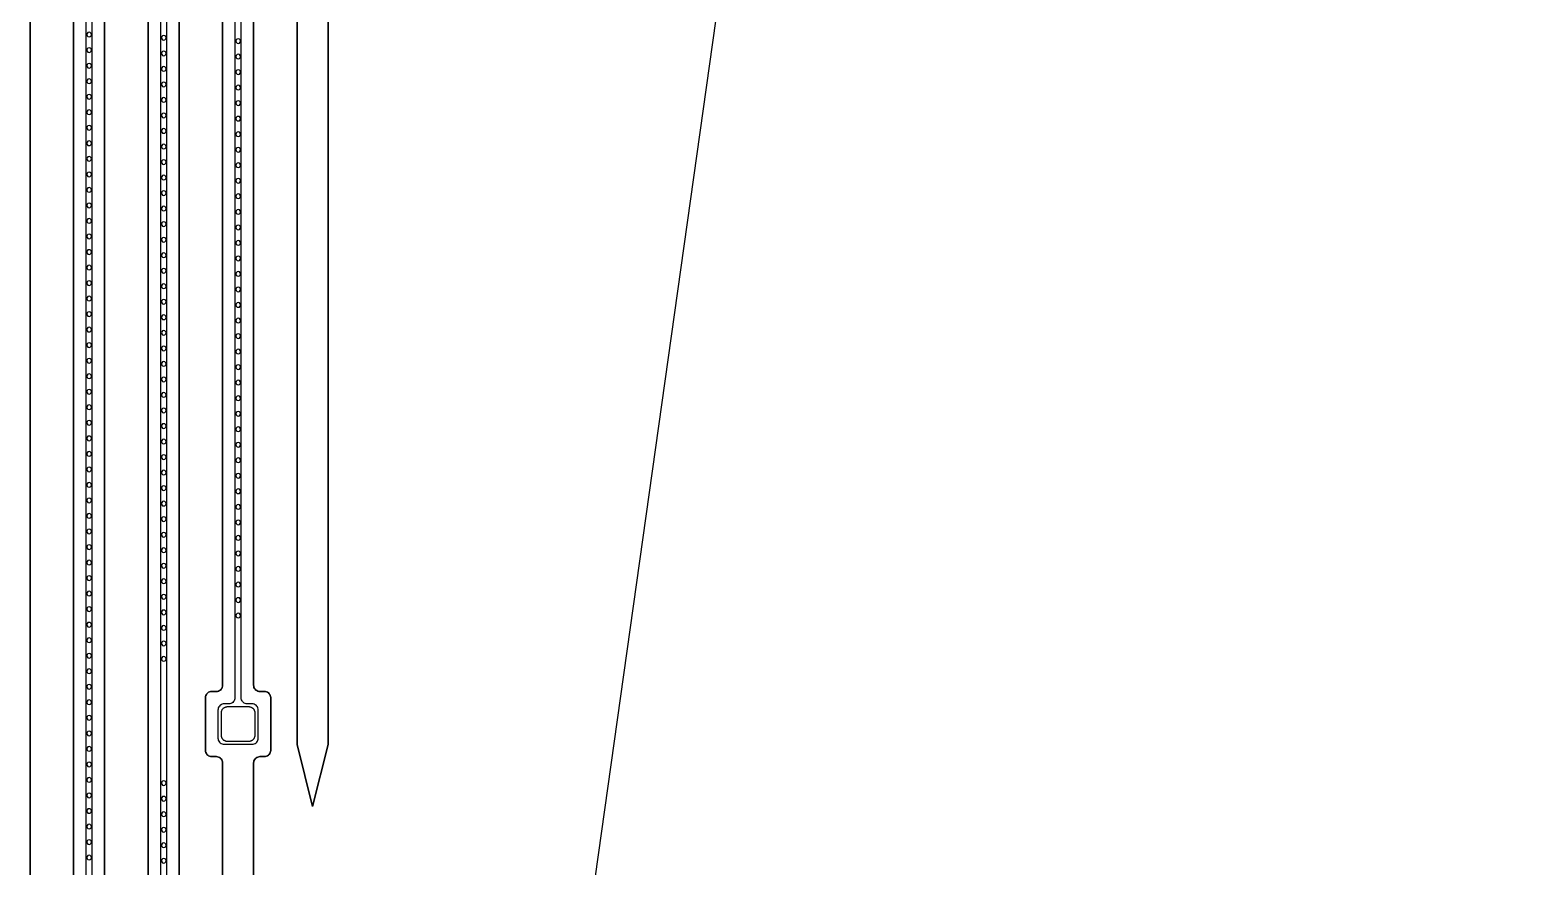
# Model space of a CAD drawing. Header units: metres. Extents: x -1550 to 1550, y -904 to 26100.
# Drawn here: x -2 to 482, y 461.9 to 731.4 of the extents above; entities that cross this region are included whole.
import ezdxf

# ---------------------------------------------------------------- set-up
doc = ezdxf.new("R2010")
doc.units = ezdxf.units.M
for name, color, linetype in [('Electrodes', 2, 'CONTINUOUS'), ('Metal', 4, 'CONTINUOUS'), ('pattern_ionp', 7, 'CONTINUOUS'), ('Polyimide', 3, 'CONTINUOUS'), ('Polyimide_Negative', 5, 'CONTINUOUS')]:
    doc.layers.add(name, color=color, linetype=linetype)

msp = doc.modelspace()

# ---------------------------------------------------------------- linework, layer by layer
at = {"layer": 'Electrodes'}
msp.add_lwpolyline([(68.5, 502.44), (68.64, 502.44), (68.77, 502.46), (68.91, 502.48), (69.04, 502.51), (69.17, 502.55), (69.3, 502.6), (69.42, 502.66), (69.54, 502.73), (69.65, 502.8), (69.76, 502.89), (69.87, 502.97), (69.96, 503.07), (70.05, 503.17), (70.13, 503.28), (70.21, 503.4), (70.28, 503.52), (70.33, 503.64), (70.38, 503.77), (70.43, 503.9), (70.46, 504.03), (70.48, 504.16), (70.5, 504.3), (70.5, 504.44), (70.5, 511.44), (70.5, 511.57), (70.48, 511.71), (70.46, 511.84), (70.43, 511.98), (70.38, 512.11), (70.33, 512.23), (70.28, 512.36), (70.21, 512.48), (70.13, 512.59), (70.05, 512.7), (69.96, 512.8), (69.87, 512.9), (69.76, 512.99), (69.65, 513.07), (69.54, 513.15), (69.42, 513.21), (69.3, 513.27), (69.17, 513.32), (69.04, 513.36), (68.91, 513.39), (68.77, 513.42), (68.64, 513.43), (68.5, 513.44), (61.5, 513.44), (61.36, 513.43), (61.23, 513.42), (61.09, 513.39), (60.96, 513.36), (60.83, 513.32), (60.7, 513.27), (60.58, 513.21), (60.46, 513.15), (60.35, 513.07), (60.24, 512.99), (60.13, 512.9), (60.04, 512.8), (59.95, 512.7), (59.87, 512.59), (59.79, 512.48), (59.72, 512.36), (59.67, 512.23), (59.62, 512.11), (59.57, 511.98), (59.54, 511.84), (59.52, 511.71), (59.5, 511.57), (59.5, 511.44), (59.5, 504.44), (59.5, 504.3), (59.52, 504.16), (59.54, 504.03), (59.57, 503.9), (59.62, 503.77), (59.67, 503.64), (59.72, 503.52), (59.79, 503.4), (59.87, 503.28), (59.95, 503.17), (60.04, 503.07), (60.13, 502.97), (60.24, 502.89), (60.35, 502.8), (60.46, 502.73), (60.58, 502.66), (60.7, 502.6), (60.83, 502.55), (60.96, 502.51), (61.09, 502.48), (61.23, 502.46), (61.36, 502.44), (61.5, 502.44), (68.5, 502.44)], close=True, dxfattribs=at)
at = {"layer": 'Metal'}
for points in [[(16, 11993.5), (16, 8.5)], [(18, 8.5), (18, 11993.5)], [(40, 11993.5), (40, 262.47)], [(42, 262.47), (42, 11993.5)], [(64, 11993.5), (64, 516.44), (63.97, 516.09), (63.88, 515.75), (63.73, 515.44), (63.53, 515.15), (63.29, 514.9), (63, 514.7), (62.68, 514.56), (62.35, 514.47), (62, 514.44), (60.5, 514.44), (60.15, 514.41), (59.82, 514.32), (59.5, 514.17), (59.21, 513.97), (58.97, 513.72), (58.77, 513.44), (58.62, 513.12), (58.53, 512.78), (58.5, 512.44), (58.5, 503.44), (58.53, 503.09), (58.62, 502.75), (58.77, 502.44), (58.97, 502.15), (59.21, 501.9), (59.5, 501.7), (59.82, 501.56), (60.15, 501.47), (60.5, 501.44), (69.5, 501.44), (69.85, 501.47), (70.18, 501.56), (70.5, 501.7), (70.79, 501.9), (71.03, 502.15), (71.23, 502.44), (71.38, 502.75), (71.47, 503.09), (71.5, 503.44), (71.5, 512.44), (71.47, 512.78), (71.38, 513.12), (71.23, 513.44), (71.03, 513.72), (70.79, 513.97), (70.5, 514.17), (70.18, 514.32), (69.85, 514.41), (69.5, 514.44), (68, 514.44), (67.65, 514.47), (67.32, 514.56), (67, 514.7), (66.71, 514.9), (66.47, 515.15), (66.27, 515.44), (66.12, 515.75), (66.03, 516.09), (66, 516.44), (66, 11993.5)]]:
    msp.add_lwpolyline(points, dxfattribs=at)
at = {"layer": 'pattern_ionp'}
for points in [[(17.79, 729.94), (17.69, 730.32), (17.41, 730.59), (17.04, 730.69), (16.66, 730.59), (16.39, 730.32), (16.29, 729.94), (16.39, 729.57), (16.66, 729.29), (17.04, 729.19), (17.41, 729.29), (17.69, 729.57), (17.79, 729.94)], [(41.79, 728.91), (41.69, 729.29), (41.41, 729.56), (41.04, 729.66), (40.66, 729.56), (40.39, 729.29), (40.29, 728.91), (40.39, 728.54), (40.66, 728.26), (41.04, 728.16), (41.41, 728.26), (41.69, 728.54), (41.79, 728.91)], [(65.79, 727.88), (65.69, 728.25), (65.41, 728.53), (65.04, 728.63), (64.66, 728.53), (64.39, 728.25), (64.29, 727.88), (64.39, 727.5), (64.66, 727.23), (65.04, 727.13), (65.41, 727.23), (65.69, 727.5), (65.79, 727.88)], [(17.79, 724.94), (17.69, 725.32), (17.41, 725.59), (17.04, 725.69), (16.66, 725.59), (16.39, 725.32), (16.29, 724.94), (16.39, 724.57), (16.66, 724.29), (17.04, 724.19), (17.41, 724.29), (17.69, 724.57), (17.79, 724.94)], [(41.79, 723.91), (41.69, 724.29), (41.41, 724.56), (41.04, 724.66), (40.66, 724.56), (40.39, 724.29), (40.29, 723.91), (40.39, 723.54), (40.66, 723.26), (41.04, 723.16), (41.41, 723.26), (41.69, 723.54), (41.79, 723.91)], [(65.79, 722.88), (65.69, 723.25), (65.41, 723.53), (65.04, 723.63), (64.66, 723.53), (64.39, 723.25), (64.29, 722.88), (64.39, 722.5), (64.66, 722.23), (65.04, 722.13), (65.41, 722.23), (65.69, 722.5), (65.79, 722.88)], [(17.79, 719.94), (17.69, 720.32), (17.41, 720.59), (17.04, 720.69), (16.66, 720.59), (16.39, 720.32), (16.29, 719.94), (16.39, 719.57), (16.66, 719.29), (17.04, 719.19), (17.41, 719.29), (17.69, 719.57), (17.79, 719.94)], [(41.79, 718.91), (41.69, 719.29), (41.41, 719.56), (41.04, 719.66), (40.66, 719.56), (40.39, 719.29), (40.29, 718.91), (40.39, 718.54), (40.66, 718.26), (41.04, 718.16), (41.41, 718.26), (41.69, 718.54), (41.79, 718.91)], [(65.79, 717.88), (65.69, 718.25), (65.41, 718.53), (65.04, 718.63), (64.66, 718.53), (64.39, 718.25), (64.29, 717.88), (64.39, 717.5), (64.66, 717.23), (65.04, 717.13), (65.41, 717.23), (65.69, 717.5), (65.79, 717.88)], [(17.79, 714.94), (17.69, 715.32), (17.41, 715.59), (17.04, 715.69), (16.66, 715.59), (16.39, 715.32), (16.29, 714.94), (16.39, 714.57), (16.66, 714.29), (17.04, 714.19), (17.41, 714.29), (17.69, 714.57), (17.79, 714.94)], [(41.79, 713.91), (41.69, 714.29), (41.41, 714.56), (41.04, 714.66), (40.66, 714.56), (40.39, 714.29), (40.29, 713.91), (40.39, 713.54), (40.66, 713.26), (41.04, 713.16), (41.41, 713.26), (41.69, 713.54), (41.79, 713.91)], [(65.79, 712.88), (65.69, 713.25), (65.41, 713.53), (65.04, 713.63), (64.66, 713.53), (64.39, 713.25), (64.29, 712.88), (64.39, 712.5), (64.66, 712.23), (65.04, 712.13), (65.41, 712.23), (65.69, 712.5), (65.79, 712.88)], [(17.79, 709.94), (17.69, 710.32), (17.41, 710.59), (17.04, 710.69), (16.66, 710.59), (16.39, 710.32), (16.29, 709.94), (16.39, 709.57), (16.66, 709.29), (17.04, 709.19), (17.41, 709.29), (17.69, 709.57), (17.79, 709.94)], [(41.79, 708.91), (41.69, 709.29), (41.41, 709.56), (41.04, 709.66), (40.66, 709.56), (40.39, 709.29), (40.29, 708.91), (40.39, 708.54), (40.66, 708.26), (41.04, 708.16), (41.41, 708.26), (41.69, 708.54), (41.79, 708.91)], [(65.79, 707.88), (65.69, 708.25), (65.41, 708.53), (65.04, 708.63), (64.66, 708.53), (64.39, 708.25), (64.29, 707.88), (64.39, 707.5), (64.66, 707.23), (65.04, 707.13), (65.41, 707.23), (65.69, 707.5), (65.79, 707.88)], [(17.79, 704.94), (17.69, 705.32), (17.41, 705.59), (17.04, 705.69), (16.66, 705.59), (16.39, 705.32), (16.29, 704.94), (16.39, 704.57), (16.66, 704.29), (17.04, 704.19), (17.41, 704.29), (17.69, 704.57), (17.79, 704.94)], [(41.79, 703.91), (41.69, 704.29), (41.41, 704.56), (41.04, 704.66), (40.66, 704.56), (40.39, 704.29), (40.29, 703.91), (40.39, 703.54), (40.66, 703.26), (41.04, 703.16), (41.41, 703.26), (41.69, 703.54), (41.79, 703.91)], [(65.79, 702.88), (65.69, 703.25), (65.41, 703.53), (65.04, 703.63), (64.66, 703.53), (64.39, 703.25), (64.29, 702.88), (64.39, 702.5), (64.66, 702.23), (65.04, 702.13), (65.41, 702.23), (65.69, 702.5), (65.79, 702.88)], [(17.79, 699.94), (17.69, 700.32), (17.41, 700.59), (17.04, 700.69), (16.66, 700.59), (16.39, 700.32), (16.29, 699.94), (16.39, 699.57), (16.66, 699.29), (17.04, 699.19), (17.41, 699.29), (17.69, 699.57), (17.79, 699.94)], [(41.79, 698.91), (41.69, 699.29), (41.41, 699.56), (41.04, 699.66), (40.66, 699.56), (40.39, 699.29), (40.29, 698.91), (40.39, 698.54), (40.66, 698.26), (41.04, 698.16), (41.41, 698.26), (41.69, 698.54), (41.79, 698.91)], [(65.79, 697.88), (65.69, 698.25), (65.41, 698.53), (65.04, 698.63), (64.66, 698.53), (64.39, 698.25), (64.29, 697.88), (64.39, 697.5), (64.66, 697.23), (65.04, 697.13), (65.41, 697.23), (65.69, 697.5), (65.79, 697.88)], [(17.79, 694.94), (17.69, 695.32), (17.41, 695.59), (17.04, 695.69), (16.66, 695.59), (16.39, 695.32), (16.29, 694.94), (16.39, 694.57), (16.66, 694.29), (17.04, 694.19), (17.41, 694.29), (17.69, 694.57), (17.79, 694.94)], [(41.79, 693.91), (41.69, 694.29), (41.41, 694.56), (41.04, 694.66), (40.66, 694.56), (40.39, 694.29), (40.29, 693.91), (40.39, 693.54), (40.66, 693.26), (41.04, 693.16), (41.41, 693.26), (41.69, 693.54), (41.79, 693.91)], [(65.79, 692.88), (65.69, 693.25), (65.41, 693.53), (65.04, 693.63), (64.66, 693.53), (64.39, 693.25), (64.29, 692.88), (64.39, 692.5), (64.66, 692.23), (65.04, 692.13), (65.41, 692.23), (65.69, 692.5), (65.79, 692.88)], [(17.79, 689.94), (17.69, 690.32), (17.41, 690.59), (17.04, 690.69), (16.66, 690.59), (16.39, 690.32), (16.29, 689.94), (16.39, 689.57), (16.66, 689.29), (17.04, 689.19), (17.41, 689.29), (17.69, 689.57), (17.79, 689.94)], [(41.79, 688.91), (41.69, 689.29), (41.41, 689.56), (41.04, 689.66), (40.66, 689.56), (40.39, 689.29), (40.29, 688.91), (40.39, 688.54), (40.66, 688.26), (41.04, 688.16), (41.41, 688.26), (41.69, 688.54), (41.79, 688.91)], [(65.79, 687.88), (65.69, 688.25), (65.41, 688.53), (65.04, 688.63), (64.66, 688.53), (64.39, 688.25), (64.29, 687.88), (64.39, 687.5), (64.66, 687.23), (65.04, 687.13), (65.41, 687.23), (65.69, 687.5), (65.79, 687.88)], [(17.79, 684.94), (17.69, 685.32), (17.41, 685.59), (17.04, 685.69), (16.66, 685.59), (16.39, 685.32), (16.29, 684.94), (16.39, 684.57), (16.66, 684.29), (17.04, 684.19), (17.41, 684.29), (17.69, 684.57), (17.79, 684.94)], [(41.79, 683.91), (41.69, 684.29), (41.41, 684.56), (41.04, 684.66), (40.66, 684.56), (40.39, 684.29), (40.29, 683.91), (40.39, 683.54), (40.66, 683.26), (41.04, 683.16), (41.41, 683.26), (41.69, 683.54), (41.79, 683.91)], [(65.79, 682.88), (65.69, 683.25), (65.41, 683.53), (65.04, 683.63), (64.66, 683.53), (64.39, 683.25), (64.29, 682.88), (64.39, 682.5), (64.66, 682.23), (65.04, 682.13), (65.41, 682.23), (65.69, 682.5), (65.79, 682.88)], [(17.79, 679.94), (17.69, 680.32), (17.41, 680.59), (17.04, 680.69), (16.66, 680.59), (16.39, 680.32), (16.29, 679.94), (16.39, 679.57), (16.66, 679.29), (17.04, 679.19), (17.41, 679.29), (17.69, 679.57), (17.79, 679.94)], [(41.79, 678.91), (41.69, 679.29), (41.41, 679.56), (41.04, 679.66), (40.66, 679.56), (40.39, 679.29), (40.29, 678.91), (40.39, 678.54), (40.66, 678.26), (41.04, 678.16), (41.41, 678.26), (41.69, 678.54), (41.79, 678.91)], [(65.79, 677.88), (65.69, 678.25), (65.41, 678.53), (65.04, 678.63), (64.66, 678.53), (64.39, 678.25), (64.29, 677.88), (64.39, 677.5), (64.66, 677.23), (65.04, 677.13), (65.41, 677.23), (65.69, 677.5), (65.79, 677.88)], [(17.79, 674.94), (17.69, 675.32), (17.41, 675.59), (17.04, 675.69), (16.66, 675.59), (16.39, 675.32), (16.29, 674.94), (16.39, 674.57), (16.66, 674.29), (17.04, 674.19), (17.41, 674.29), (17.69, 674.57), (17.79, 674.94)], [(41.79, 673.91), (41.69, 674.29), (41.41, 674.56), (41.04, 674.66), (40.66, 674.56), (40.39, 674.29), (40.29, 673.91), (40.39, 673.54), (40.66, 673.26), (41.04, 673.16), (41.41, 673.26), (41.69, 673.54), (41.79, 673.91)], [(65.79, 672.88), (65.69, 673.25), (65.41, 673.53), (65.04, 673.63), (64.66, 673.53), (64.39, 673.25), (64.29, 672.88), (64.39, 672.5), (64.66, 672.23), (65.04, 672.13), (65.41, 672.23), (65.69, 672.5), (65.79, 672.88)], [(17.79, 669.94), (17.69, 670.32), (17.41, 670.59), (17.04, 670.69), (16.66, 670.59), (16.39, 670.32), (16.29, 669.94), (16.39, 669.57), (16.66, 669.29), (17.04, 669.19), (17.41, 669.29), (17.69, 669.57), (17.79, 669.94)], [(41.79, 668.91), (41.69, 669.29), (41.41, 669.56), (41.04, 669.66), (40.66, 669.56), (40.39, 669.29), (40.29, 668.91), (40.39, 668.54), (40.66, 668.26), (41.04, 668.16), (41.41, 668.26), (41.69, 668.54), (41.79, 668.91)], [(65.79, 667.88), (65.69, 668.25), (65.41, 668.53), (65.04, 668.63), (64.66, 668.53), (64.39, 668.25), (64.29, 667.88), (64.39, 667.5), (64.66, 667.23), (65.04, 667.13), (65.41, 667.23), (65.69, 667.5), (65.79, 667.88)], [(17.79, 664.94), (17.69, 665.32), (17.41, 665.59), (17.04, 665.69), (16.66, 665.59), (16.39, 665.32), (16.29, 664.94), (16.39, 664.57), (16.66, 664.29), (17.04, 664.19), (17.41, 664.29), (17.69, 664.57), (17.79, 664.94)], [(41.79, 663.91), (41.69, 664.29), (41.41, 664.56), (41.04, 664.66), (40.66, 664.56), (40.39, 664.29), (40.29, 663.91), (40.39, 663.54), (40.66, 663.26), (41.04, 663.16), (41.41, 663.26), (41.69, 663.54), (41.79, 663.91)], [(65.79, 662.88), (65.69, 663.25), (65.41, 663.53), (65.04, 663.63), (64.66, 663.53), (64.39, 663.25), (64.29, 662.88), (64.39, 662.5), (64.66, 662.23), (65.04, 662.13), (65.41, 662.23), (65.69, 662.5), (65.79, 662.88)], [(17.79, 659.94), (17.69, 660.32), (17.41, 660.59), (17.04, 660.69), (16.66, 660.59), (16.39, 660.32), (16.29, 659.94), (16.39, 659.57), (16.66, 659.29), (17.04, 659.19), (17.41, 659.29), (17.69, 659.57), (17.79, 659.94)], [(41.79, 658.91), (41.69, 659.29), (41.41, 659.56), (41.04, 659.66), (40.66, 659.56), (40.39, 659.29), (40.29, 658.91), (40.39, 658.54), (40.66, 658.26), (41.04, 658.16), (41.41, 658.26), (41.69, 658.54), (41.79, 658.91)], [(65.79, 657.88), (65.69, 658.25), (65.41, 658.53), (65.04, 658.63), (64.66, 658.53), (64.39, 658.25), (64.29, 657.88), (64.39, 657.5), (64.66, 657.23), (65.04, 657.13), (65.41, 657.23), (65.69, 657.5), (65.79, 657.88)], [(17.79, 654.94), (17.69, 655.32), (17.41, 655.59), (17.04, 655.69), (16.66, 655.59), (16.39, 655.32), (16.29, 654.94), (16.39, 654.57), (16.66, 654.29), (17.04, 654.19), (17.41, 654.29), (17.69, 654.57), (17.79, 654.94)], [(41.79, 653.91), (41.69, 654.29), (41.41, 654.56), (41.04, 654.66), (40.66, 654.56), (40.39, 654.29), (40.29, 653.91), (40.39, 653.54), (40.66, 653.26), (41.04, 653.16), (41.41, 653.26), (41.69, 653.54), (41.79, 653.91)], [(65.79, 652.88), (65.69, 653.25), (65.41, 653.53), (65.04, 653.63), (64.66, 653.53), (64.39, 653.25), (64.29, 652.88), (64.39, 652.5), (64.66, 652.23), (65.04, 652.13), (65.41, 652.23), (65.69, 652.5), (65.79, 652.88)], [(17.79, 649.94), (17.69, 650.32), (17.41, 650.59), (17.04, 650.69), (16.66, 650.59), (16.39, 650.32), (16.29, 649.94), (16.39, 649.57), (16.66, 649.29), (17.04, 649.19), (17.41, 649.29), (17.69, 649.57), (17.79, 649.94)], [(41.79, 648.91), (41.69, 649.29), (41.41, 649.56), (41.04, 649.66), (40.66, 649.56), (40.39, 649.29), (40.29, 648.91), (40.39, 648.54), (40.66, 648.26), (41.04, 648.16), (41.41, 648.26), (41.69, 648.54), (41.79, 648.91)], [(65.79, 647.88), (65.69, 648.25), (65.41, 648.53), (65.04, 648.63), (64.66, 648.53), (64.39, 648.25), (64.29, 647.88), (64.39, 647.5), (64.66, 647.23), (65.04, 647.13), (65.41, 647.23), (65.69, 647.5), (65.79, 647.88)], [(17.79, 644.94), (17.69, 645.32), (17.41, 645.59), (17.04, 645.69), (16.66, 645.59), (16.39, 645.32), (16.29, 644.94), (16.39, 644.57), (16.66, 644.29), (17.04, 644.19), (17.41, 644.29), (17.69, 644.57), (17.79, 644.94)], [(41.79, 643.91), (41.69, 644.29), (41.41, 644.56), (41.04, 644.66), (40.66, 644.56), (40.39, 644.29), (40.29, 643.91), (40.39, 643.54), (40.66, 643.26), (41.04, 643.16), (41.41, 643.26), (41.69, 643.54), (41.79, 643.91)], [(17.79, 639.94), (17.69, 640.32), (17.41, 640.59), (17.04, 640.69), (16.66, 640.59), (16.39, 640.32), (16.29, 639.94), (16.39, 639.57), (16.66, 639.29), (17.04, 639.19), (17.41, 639.29), (17.69, 639.57), (17.79, 639.94)], [(41.79, 638.91), (41.69, 639.29), (41.41, 639.56), (41.04, 639.66), (40.66, 639.56), (40.39, 639.29), (40.29, 638.91), (40.39, 638.54), (40.66, 638.26), (41.04, 638.16), (41.41, 638.26), (41.69, 638.54), (41.79, 638.91)], [(65.79, 642.88), (65.69, 643.25), (65.41, 643.53), (65.04, 643.63), (64.66, 643.53), (64.39, 643.25), (64.29, 642.88), (64.39, 642.5), (64.66, 642.23), (65.04, 642.13), (65.41, 642.23), (65.69, 642.5), (65.79, 642.88)], [(17.79, 634.94), (17.69, 635.32), (17.41, 635.59), (17.04, 635.69), (16.66, 635.59), (16.39, 635.32), (16.29, 634.94), (16.39, 634.57), (16.66, 634.29), (17.04, 634.19), (17.41, 634.29), (17.69, 634.57), (17.79, 634.94)], [(41.79, 633.91), (41.69, 634.29), (41.41, 634.56), (41.04, 634.66), (40.66, 634.56), (40.39, 634.29), (40.29, 633.91), (40.39, 633.54), (40.66, 633.26), (41.04, 633.16), (41.41, 633.26), (41.69, 633.54), (41.79, 633.91)], [(65.79, 637.88), (65.69, 638.25), (65.41, 638.53), (65.04, 638.63), (64.66, 638.53), (64.39, 638.25), (64.29, 637.88), (64.39, 637.5), (64.66, 637.23), (65.04, 637.13), (65.41, 637.23), (65.69, 637.5), (65.79, 637.88)], [(17.79, 629.94), (17.69, 630.32), (17.41, 630.59), (17.04, 630.69), (16.66, 630.59), (16.39, 630.32), (16.29, 629.94), (16.39, 629.57), (16.66, 629.29), (17.04, 629.19), (17.41, 629.29), (17.69, 629.57), (17.79, 629.94)], [(41.79, 628.91), (41.69, 629.29), (41.41, 629.56), (41.04, 629.66), (40.66, 629.56), (40.39, 629.29), (40.29, 628.91), (40.39, 628.54), (40.66, 628.26), (41.04, 628.16), (41.41, 628.26), (41.69, 628.54), (41.79, 628.91)], [(65.79, 632.88), (65.69, 633.25), (65.41, 633.53), (65.04, 633.63), (64.66, 633.53), (64.39, 633.25), (64.29, 632.88), (64.39, 632.5), (64.66, 632.23), (65.04, 632.13), (65.41, 632.23), (65.69, 632.5), (65.79, 632.88)], [(17.79, 624.94), (17.69, 625.32), (17.41, 625.59), (17.04, 625.69), (16.66, 625.59), (16.39, 625.32), (16.29, 624.94), (16.39, 624.57), (16.66, 624.29), (17.04, 624.19), (17.41, 624.29), (17.69, 624.57), (17.79, 624.94)], [(41.79, 623.91), (41.69, 624.29), (41.41, 624.56), (41.04, 624.66), (40.66, 624.56), (40.39, 624.29), (40.29, 623.91), (40.39, 623.54), (40.66, 623.26), (41.04, 623.16), (41.41, 623.26), (41.69, 623.54), (41.79, 623.91)], [(65.79, 627.88), (65.69, 628.25), (65.41, 628.53), (65.04, 628.63), (64.66, 628.53), (64.39, 628.25), (64.29, 627.88), (64.39, 627.5), (64.66, 627.23), (65.04, 627.13), (65.41, 627.23), (65.69, 627.5), (65.79, 627.88)], [(17.79, 619.94), (17.69, 620.32), (17.41, 620.59), (17.04, 620.69), (16.66, 620.59), (16.39, 620.32), (16.29, 619.94), (16.39, 619.57), (16.66, 619.29), (17.04, 619.19), (17.41, 619.29), (17.69, 619.57), (17.79, 619.94)], [(41.79, 618.91), (41.69, 619.29), (41.41, 619.56), (41.04, 619.66), (40.66, 619.56), (40.39, 619.29), (40.29, 618.91), (40.39, 618.54), (40.66, 618.26), (41.04, 618.16), (41.41, 618.26), (41.69, 618.54), (41.79, 618.91)], [(65.79, 622.88), (65.69, 623.25), (65.41, 623.53), (65.04, 623.63), (64.66, 623.53), (64.39, 623.25), (64.29, 622.88), (64.39, 622.5), (64.66, 622.23), (65.04, 622.13), (65.41, 622.23), (65.69, 622.5), (65.79, 622.88)], [(17.79, 614.94), (17.69, 615.32), (17.41, 615.59), (17.04, 615.69), (16.66, 615.59), (16.39, 615.32), (16.29, 614.94), (16.39, 614.57), (16.66, 614.29), (17.04, 614.19), (17.41, 614.29), (17.69, 614.57), (17.79, 614.94)], [(65.79, 617.88), (65.69, 618.25), (65.41, 618.53), (65.04, 618.63), (64.66, 618.53), (64.39, 618.25), (64.29, 617.88), (64.39, 617.5), (64.66, 617.23), (65.04, 617.13), (65.41, 617.23), (65.69, 617.5), (65.79, 617.88)], [(17.79, 609.94), (17.69, 610.32), (17.41, 610.59), (17.04, 610.69), (16.66, 610.59), (16.39, 610.32), (16.29, 609.94), (16.39, 609.57), (16.66, 609.29), (17.04, 609.19), (17.41, 609.29), (17.69, 609.57), (17.79, 609.94)], [(41.79, 613.91), (41.69, 614.29), (41.41, 614.56), (41.04, 614.66), (40.66, 614.56), (40.39, 614.29), (40.29, 613.91), (40.39, 613.54), (40.66, 613.26), (41.04, 613.16), (41.41, 613.26), (41.69, 613.54), (41.79, 613.91)], [(65.79, 612.88), (65.69, 613.25), (65.41, 613.53), (65.04, 613.63), (64.66, 613.53), (64.39, 613.25), (64.29, 612.88), (64.39, 612.5), (64.66, 612.23), (65.04, 612.13), (65.41, 612.23), (65.69, 612.5), (65.79, 612.88)], [(17.79, 604.94), (17.69, 605.32), (17.41, 605.59), (17.04, 605.69), (16.66, 605.59), (16.39, 605.32), (16.29, 604.94), (16.39, 604.57), (16.66, 604.29), (17.04, 604.19), (17.41, 604.29), (17.69, 604.57), (17.79, 604.94)], [(41.79, 608.91), (41.69, 609.29), (41.41, 609.56), (41.04, 609.66), (40.66, 609.56), (40.39, 609.29), (40.29, 608.91), (40.39, 608.54), (40.66, 608.26), (41.04, 608.16), (41.41, 608.26), (41.69, 608.54), (41.79, 608.91)], [(65.79, 607.88), (65.69, 608.25), (65.41, 608.53), (65.04, 608.63), (64.66, 608.53), (64.39, 608.25), (64.29, 607.88), (64.39, 607.5), (64.66, 607.23), (65.04, 607.13), (65.41, 607.23), (65.69, 607.5), (65.79, 607.88)], [(17.79, 599.94), (17.69, 600.32), (17.41, 600.59), (17.04, 600.69), (16.66, 600.59), (16.39, 600.32), (16.29, 599.94), (16.39, 599.57), (16.66, 599.29), (17.04, 599.19), (17.41, 599.29), (17.69, 599.57), (17.79, 599.94)], [(41.79, 603.91), (41.69, 604.29), (41.41, 604.56), (41.04, 604.66), (40.66, 604.56), (40.39, 604.29), (40.29, 603.91), (40.39, 603.54), (40.66, 603.26), (41.04, 603.16), (41.41, 603.26), (41.69, 603.54), (41.79, 603.91)], [(65.79, 602.88), (65.69, 603.25), (65.41, 603.53), (65.04, 603.63), (64.66, 603.53), (64.39, 603.25), (64.29, 602.88), (64.39, 602.5), (64.66, 602.23), (65.04, 602.13), (65.41, 602.23), (65.69, 602.5), (65.79, 602.88)], [(17.79, 594.94), (17.69, 595.32), (17.41, 595.59), (17.04, 595.69), (16.66, 595.59), (16.39, 595.32), (16.29, 594.94), (16.39, 594.57), (16.66, 594.29), (17.04, 594.19), (17.41, 594.29), (17.69, 594.57), (17.79, 594.94)], [(41.79, 598.91), (41.69, 599.29), (41.41, 599.56), (41.04, 599.66), (40.66, 599.56), (40.39, 599.29), (40.29, 598.91), (40.39, 598.54), (40.66, 598.26), (41.04, 598.16), (41.41, 598.26), (41.69, 598.54), (41.79, 598.91)], [(65.79, 597.88), (65.69, 598.25), (65.41, 598.53), (65.04, 598.63), (64.66, 598.53), (64.39, 598.25), (64.29, 597.88), (64.39, 597.5), (64.66, 597.23), (65.04, 597.13), (65.41, 597.23), (65.69, 597.5), (65.79, 597.88)], [(17.79, 589.94), (17.69, 590.32), (17.41, 590.59), (17.04, 590.69), (16.66, 590.59), (16.39, 590.32), (16.29, 589.94), (16.39, 589.57), (16.66, 589.29), (17.04, 589.19), (17.41, 589.29), (17.69, 589.57), (17.79, 589.94)], [(41.79, 593.91), (41.69, 594.29), (41.41, 594.56), (41.04, 594.66), (40.66, 594.56), (40.39, 594.29), (40.29, 593.91), (40.39, 593.54), (40.66, 593.26), (41.04, 593.16), (41.41, 593.26), (41.69, 593.54), (41.79, 593.91)], [(65.79, 592.88), (65.69, 593.25), (65.41, 593.53), (65.04, 593.63), (64.66, 593.53), (64.39, 593.25), (64.29, 592.88), (64.39, 592.5), (64.66, 592.23), (65.04, 592.13), (65.41, 592.23), (65.69, 592.5), (65.79, 592.88)], [(17.79, 584.94), (17.69, 585.32), (17.41, 585.59), (17.04, 585.69), (16.66, 585.59), (16.39, 585.32), (16.29, 584.94), (16.39, 584.57), (16.66, 584.29), (17.04, 584.19), (17.41, 584.29), (17.69, 584.57), (17.79, 584.94)], [(41.79, 588.91), (41.69, 589.29), (41.41, 589.56), (41.04, 589.66), (40.66, 589.56), (40.39, 589.29), (40.29, 588.91), (40.39, 588.54), (40.66, 588.26), (41.04, 588.16), (41.41, 588.26), (41.69, 588.54), (41.79, 588.91)], [(65.79, 587.88), (65.69, 588.25), (65.41, 588.53), (65.04, 588.63), (64.66, 588.53), (64.39, 588.25), (64.29, 587.88), (64.39, 587.5), (64.66, 587.23), (65.04, 587.13), (65.41, 587.23), (65.69, 587.5), (65.79, 587.88)], [(41.79, 583.91), (41.69, 584.29), (41.41, 584.56), (41.04, 584.66), (40.66, 584.56), (40.39, 584.29), (40.29, 583.91), (40.39, 583.54), (40.66, 583.26), (41.04, 583.16), (41.41, 583.26), (41.69, 583.54), (41.79, 583.91)], [(65.79, 582.88), (65.69, 583.25), (65.41, 583.53), (65.04, 583.63), (64.66, 583.53), (64.39, 583.25), (64.29, 582.88), (64.39, 582.5), (64.66, 582.23), (65.04, 582.13), (65.41, 582.23), (65.69, 582.5), (65.79, 582.88)], [(17.79, 579.94), (17.69, 580.32), (17.41, 580.59), (17.04, 580.69), (16.66, 580.59), (16.39, 580.32), (16.29, 579.94), (16.39, 579.57), (16.66, 579.29), (17.04, 579.19), (17.41, 579.29), (17.69, 579.57), (17.79, 579.94)], [(41.79, 578.91), (41.69, 579.29), (41.41, 579.56), (41.04, 579.66), (40.66, 579.56), (40.39, 579.29), (40.29, 578.91), (40.39, 578.54), (40.66, 578.26), (41.04, 578.16), (41.41, 578.26), (41.69, 578.54), (41.79, 578.91)], [(65.79, 577.88), (65.69, 578.25), (65.41, 578.53), (65.04, 578.63), (64.66, 578.53), (64.39, 578.25), (64.29, 577.88), (64.39, 577.5), (64.66, 577.23), (65.04, 577.13), (65.41, 577.23), (65.69, 577.5), (65.79, 577.88)], [(17.79, 574.94), (17.69, 575.32), (17.41, 575.59), (17.04, 575.69), (16.66, 575.59), (16.39, 575.32), (16.29, 574.94), (16.39, 574.57), (16.66, 574.29), (17.04, 574.19), (17.41, 574.29), (17.69, 574.57), (17.79, 574.94)], [(41.79, 573.91), (41.69, 574.29), (41.41, 574.56), (41.04, 574.66), (40.66, 574.56), (40.39, 574.29), (40.29, 573.91), (40.39, 573.54), (40.66, 573.26), (41.04, 573.16), (41.41, 573.26), (41.69, 573.54), (41.79, 573.91)], [(65.79, 572.88), (65.69, 573.25), (65.41, 573.53), (65.04, 573.63), (64.66, 573.53), (64.39, 573.25), (64.29, 572.88), (64.39, 572.5), (64.66, 572.23), (65.04, 572.13), (65.41, 572.23), (65.69, 572.5), (65.79, 572.88)], [(17.79, 569.94), (17.69, 570.32), (17.41, 570.59), (17.04, 570.69), (16.66, 570.59), (16.39, 570.32), (16.29, 569.94), (16.39, 569.57), (16.66, 569.29), (17.04, 569.19), (17.41, 569.29), (17.69, 569.57), (17.79, 569.94)], [(41.79, 568.91), (41.69, 569.29), (41.41, 569.56), (41.04, 569.66), (40.66, 569.56), (40.39, 569.29), (40.29, 568.91), (40.39, 568.54), (40.66, 568.26), (41.04, 568.16), (41.41, 568.26), (41.69, 568.54), (41.79, 568.91)], [(65.79, 567.88), (65.69, 568.25), (65.41, 568.53), (65.04, 568.63), (64.66, 568.53), (64.39, 568.25), (64.29, 567.88), (64.39, 567.5), (64.66, 567.23), (65.04, 567.13), (65.41, 567.23), (65.69, 567.5), (65.79, 567.88)], [(17.79, 564.94), (17.69, 565.32), (17.41, 565.59), (17.04, 565.69), (16.66, 565.59), (16.39, 565.32), (16.29, 564.94), (16.39, 564.57), (16.66, 564.29), (17.04, 564.19), (17.41, 564.29), (17.69, 564.57), (17.79, 564.94)], [(41.79, 563.91), (41.69, 564.29), (41.41, 564.56), (41.04, 564.66), (40.66, 564.56), (40.39, 564.29), (40.29, 563.91), (40.39, 563.54), (40.66, 563.26), (41.04, 563.16), (41.41, 563.26), (41.69, 563.54), (41.79, 563.91)], [(65.79, 562.88), (65.69, 563.25), (65.41, 563.53), (65.04, 563.63), (64.66, 563.53), (64.39, 563.25), (64.29, 562.88), (64.39, 562.5), (64.66, 562.23), (65.04, 562.13), (65.41, 562.23), (65.69, 562.5), (65.79, 562.88)], [(17.79, 559.94), (17.69, 560.32), (17.41, 560.59), (17.04, 560.69), (16.66, 560.59), (16.39, 560.32), (16.29, 559.94), (16.39, 559.57), (16.66, 559.29), (17.04, 559.19), (17.41, 559.29), (17.69, 559.57), (17.79, 559.94)], [(41.79, 558.91), (41.69, 559.29), (41.41, 559.56), (41.04, 559.66), (40.66, 559.56), (40.39, 559.29), (40.29, 558.91), (40.39, 558.54), (40.66, 558.26), (41.04, 558.16), (41.41, 558.26), (41.69, 558.54), (41.79, 558.91)], [(65.79, 557.88), (65.69, 558.25), (65.41, 558.53), (65.04, 558.63), (64.66, 558.53), (64.39, 558.25), (64.29, 557.88), (64.39, 557.5), (64.66, 557.23), (65.04, 557.13), (65.41, 557.23), (65.69, 557.5), (65.79, 557.88)], [(17.79, 554.94), (17.69, 555.32), (17.41, 555.59), (17.04, 555.69), (16.66, 555.59), (16.39, 555.32), (16.29, 554.94), (16.39, 554.57), (16.66, 554.29), (17.04, 554.19), (17.41, 554.29), (17.69, 554.57), (17.79, 554.94)], [(41.79, 553.91), (41.69, 554.29), (41.41, 554.56), (41.04, 554.66), (40.66, 554.56), (40.39, 554.29), (40.29, 553.91), (40.39, 553.54), (40.66, 553.26), (41.04, 553.16), (41.41, 553.26), (41.69, 553.54), (41.79, 553.91)], [(65.79, 552.88), (65.69, 553.25), (65.41, 553.53), (65.04, 553.63), (64.66, 553.53), (64.39, 553.25), (64.29, 552.88), (64.39, 552.5), (64.66, 552.23), (65.04, 552.13), (65.41, 552.23), (65.69, 552.5), (65.79, 552.88)], [(17.79, 549.94), (17.69, 550.32), (17.41, 550.59), (17.04, 550.69), (16.66, 550.59), (16.39, 550.32), (16.29, 549.94), (16.39, 549.57), (16.66, 549.29), (17.04, 549.19), (17.41, 549.29), (17.69, 549.57), (17.79, 549.94)], [(41.79, 548.91), (41.69, 549.29), (41.41, 549.56), (41.04, 549.66), (40.66, 549.56), (40.39, 549.29), (40.29, 548.91), (40.39, 548.54), (40.66, 548.26), (41.04, 548.16), (41.41, 548.26), (41.69, 548.54), (41.79, 548.91)], [(65.79, 547.88), (65.69, 548.25), (65.41, 548.53), (65.04, 548.63), (64.66, 548.53), (64.39, 548.25), (64.29, 547.88), (64.39, 547.5), (64.66, 547.23), (65.04, 547.13), (65.41, 547.23), (65.69, 547.5), (65.79, 547.88)], [(17.79, 544.94), (17.69, 545.32), (17.41, 545.59), (17.04, 545.69), (16.66, 545.59), (16.39, 545.32), (16.29, 544.94), (16.39, 544.57), (16.66, 544.29), (17.04, 544.19), (17.41, 544.29), (17.69, 544.57), (17.79, 544.94)], [(41.79, 543.91), (41.69, 544.29), (41.41, 544.56), (41.04, 544.66), (40.66, 544.56), (40.39, 544.29), (40.29, 543.91), (40.39, 543.54), (40.66, 543.26), (41.04, 543.16), (41.41, 543.26), (41.69, 543.54), (41.79, 543.91)], [(65.79, 542.88), (65.69, 543.25), (65.41, 543.53), (65.04, 543.63), (64.66, 543.53), (64.39, 543.25), (64.29, 542.88), (64.39, 542.5), (64.66, 542.23), (65.04, 542.13), (65.41, 542.23), (65.69, 542.5), (65.79, 542.88)], [(17.79, 539.94), (17.69, 540.32), (17.41, 540.59), (17.04, 540.69), (16.66, 540.59), (16.39, 540.32), (16.29, 539.94), (16.39, 539.57), (16.66, 539.29), (17.04, 539.19), (17.41, 539.29), (17.69, 539.57), (17.79, 539.94)], [(41.79, 538.91), (41.69, 539.29), (41.41, 539.56), (41.04, 539.66), (40.66, 539.56), (40.39, 539.29), (40.29, 538.91), (40.39, 538.54), (40.66, 538.26), (41.04, 538.16), (41.41, 538.26), (41.69, 538.54), (41.79, 538.91)], [(17.79, 534.94), (17.69, 535.32), (17.41, 535.59), (17.04, 535.69), (16.66, 535.59), (16.39, 535.32), (16.29, 534.94), (16.39, 534.57), (16.66, 534.29), (17.04, 534.19), (17.41, 534.29), (17.69, 534.57), (17.79, 534.94)], [(41.79, 533.91), (41.69, 534.29), (41.41, 534.56), (41.04, 534.66), (40.66, 534.56), (40.39, 534.29), (40.29, 533.91), (40.39, 533.54), (40.66, 533.26), (41.04, 533.16), (41.41, 533.26), (41.69, 533.54), (41.79, 533.91)], [(17.79, 529.94), (17.69, 530.32), (17.41, 530.59), (17.04, 530.69), (16.66, 530.59), (16.39, 530.32), (16.29, 529.94), (16.39, 529.57), (16.66, 529.29), (17.04, 529.19), (17.41, 529.29), (17.69, 529.57), (17.79, 529.94)], [(41.79, 528.91), (41.69, 529.29), (41.41, 529.56), (41.04, 529.66), (40.66, 529.56), (40.39, 529.29), (40.29, 528.91), (40.39, 528.54), (40.66, 528.26), (41.04, 528.16), (41.41, 528.26), (41.69, 528.54), (41.79, 528.91)], [(17.79, 524.94), (17.69, 525.32), (17.41, 525.59), (17.04, 525.69), (16.66, 525.59), (16.39, 525.32), (16.29, 524.94), (16.39, 524.57), (16.66, 524.29), (17.04, 524.19), (17.41, 524.29), (17.69, 524.57), (17.79, 524.94)], [(17.79, 519.94), (17.69, 520.32), (17.41, 520.59), (17.04, 520.69), (16.66, 520.59), (16.39, 520.32), (16.29, 519.94), (16.39, 519.57), (16.66, 519.29), (17.04, 519.19), (17.41, 519.29), (17.69, 519.57), (17.79, 519.94)], [(17.79, 514.94), (17.69, 515.32), (17.41, 515.59), (17.04, 515.69), (16.66, 515.59), (16.39, 515.32), (16.29, 514.94), (16.39, 514.57), (16.66, 514.29), (17.04, 514.19), (17.41, 514.29), (17.69, 514.57), (17.79, 514.94)], [(17.79, 509.94), (17.69, 510.32), (17.41, 510.59), (17.04, 510.69), (16.66, 510.59), (16.39, 510.32), (16.29, 509.94), (16.39, 509.57), (16.66, 509.29), (17.04, 509.19), (17.41, 509.29), (17.69, 509.57), (17.79, 509.94)], [(17.79, 504.94), (17.69, 505.32), (17.41, 505.59), (17.04, 505.69), (16.66, 505.59), (16.39, 505.32), (16.29, 504.94), (16.39, 504.57), (16.66, 504.29), (17.04, 504.19), (17.41, 504.29), (17.69, 504.57), (17.79, 504.94)], [(17.79, 499.94), (17.69, 500.32), (17.41, 500.59), (17.04, 500.69), (16.66, 500.59), (16.39, 500.32), (16.29, 499.94), (16.39, 499.57), (16.66, 499.29), (17.04, 499.19), (17.41, 499.29), (17.69, 499.57), (17.79, 499.94)], [(17.79, 494.94), (17.69, 495.32), (17.41, 495.59), (17.04, 495.69), (16.66, 495.59), (16.39, 495.32), (16.29, 494.94), (16.39, 494.57), (16.66, 494.29), (17.04, 494.19), (17.41, 494.29), (17.69, 494.57), (17.79, 494.94)], [(17.79, 489.94), (17.69, 490.32), (17.41, 490.59), (17.04, 490.69), (16.66, 490.59), (16.39, 490.32), (16.29, 489.94), (16.39, 489.57), (16.66, 489.29), (17.04, 489.19), (17.41, 489.29), (17.69, 489.57), (17.79, 489.94)], [(41.79, 488.91), (41.69, 489.29), (41.41, 489.56), (41.04, 489.66), (40.66, 489.56), (40.39, 489.29), (40.29, 488.91), (40.39, 488.54), (40.66, 488.26), (41.04, 488.16), (41.41, 488.26), (41.69, 488.54), (41.79, 488.91)], [(17.79, 484.94), (17.69, 485.32), (17.41, 485.59), (17.04, 485.69), (16.66, 485.59), (16.39, 485.32), (16.29, 484.94), (16.39, 484.57), (16.66, 484.29), (17.04, 484.19), (17.41, 484.29), (17.69, 484.57), (17.79, 484.94)], [(41.79, 483.91), (41.69, 484.29), (41.41, 484.56), (41.04, 484.66), (40.66, 484.56), (40.39, 484.29), (40.29, 483.91), (40.39, 483.54), (40.66, 483.26), (41.04, 483.16), (41.41, 483.26), (41.69, 483.54), (41.79, 483.91)], [(17.79, 479.94), (17.69, 480.32), (17.41, 480.59), (17.04, 480.69), (16.66, 480.59), (16.39, 480.32), (16.29, 479.94), (16.39, 479.57), (16.66, 479.29), (17.04, 479.19), (17.41, 479.29), (17.69, 479.57), (17.79, 479.94)], [(41.79, 478.91), (41.69, 479.29), (41.41, 479.56), (41.04, 479.66), (40.66, 479.56), (40.39, 479.29), (40.29, 478.91), (40.39, 478.54), (40.66, 478.26), (41.04, 478.16), (41.41, 478.26), (41.69, 478.54), (41.79, 478.91)], [(17.79, 474.94), (17.69, 475.32), (17.41, 475.59), (17.04, 475.69), (16.66, 475.59), (16.39, 475.32), (16.29, 474.94), (16.39, 474.57), (16.66, 474.29), (17.04, 474.19), (17.41, 474.29), (17.69, 474.57), (17.79, 474.94)], [(41.79, 473.91), (41.69, 474.29), (41.41, 474.56), (41.04, 474.66), (40.66, 474.56), (40.39, 474.29), (40.29, 473.91), (40.39, 473.54), (40.66, 473.26), (41.04, 473.16), (41.41, 473.26), (41.69, 473.54), (41.79, 473.91)], [(17.79, 469.94), (17.69, 470.32), (17.41, 470.59), (17.04, 470.69), (16.66, 470.59), (16.39, 470.32), (16.29, 469.94), (16.39, 469.57), (16.66, 469.29), (17.04, 469.19), (17.41, 469.29), (17.69, 469.57), (17.79, 469.94)], [(41.79, 468.91), (41.69, 469.29), (41.41, 469.56), (41.04, 469.66), (40.66, 469.56), (40.39, 469.29), (40.29, 468.91), (40.39, 468.54), (40.66, 468.26), (41.04, 468.16), (41.41, 468.26), (41.69, 468.54), (41.79, 468.91)], [(17.79, 464.94), (17.69, 465.32), (17.41, 465.59), (17.04, 465.69), (16.66, 465.59), (16.39, 465.32), (16.29, 464.94), (16.39, 464.57), (16.66, 464.29), (17.04, 464.19), (17.41, 464.29), (17.69, 464.57), (17.79, 464.94)], [(41.79, 463.91), (41.69, 464.29), (41.41, 464.56), (41.04, 464.66), (40.66, 464.56), (40.39, 464.29), (40.29, 463.91), (40.39, 463.54), (40.66, 463.26), (41.04, 463.16), (41.41, 463.26), (41.69, 463.54), (41.79, 463.91)]]:
    msp.add_lwpolyline(points, close=True, dxfattribs=at)
at = {"layer": 'Polyimide'}
for points in [[(-2, 11978.5), (-2, -116.48), (-1.5, -116.48), (-1.5, -137.48), (-2, -137.48), (-2, -387.48)], [(12, 12.5), (12, 11978.5)], [(22, 11978.5), (22, 12.5)], [(36, 266.47), (36, 11978.5)], [(46, 11978.5), (46, 266.47)], [(60, 247.44), (60, 495.44), (59.97, 495.78), (59.88, 496.12), (59.73, 496.44), (59.53, 496.72), (59.29, 496.97), (59, 497.17), (58.68, 497.32), (58.35, 497.41), (58, 497.44), (56.5, 497.44), (56.15, 497.47), (55.82, 497.56), (55.5, 497.7), (55.21, 497.9), (54.97, 498.15), (54.77, 498.44), (54.62, 498.75), (54.53, 499.09), (54.5, 499.44), (54.5, 516.44), (54.53, 516.78), (54.62, 517.12), (54.77, 517.44), (54.97, 517.72), (55.21, 517.97), (55.5, 518.17), (55.82, 518.32), (56.15, 518.41), (56.5, 518.44), (58, 518.44), (58.35, 518.47), (58.68, 518.56), (59, 518.7), (59.29, 518.9), (59.53, 519.15), (59.73, 519.44), (59.88, 519.75), (59.97, 520.09), (60, 520.44), (60, 11978.5)], [(70, 11978.5), (70, 520.44), (70.03, 520.09), (70.12, 519.75), (70.27, 519.44), (70.47, 519.15), (70.71, 518.9), (71, 518.7), (71.32, 518.56), (71.65, 518.47), (72, 518.44), (73.5, 518.44), (73.85, 518.41), (74.18, 518.32), (74.5, 518.17), (74.79, 517.97), (75.03, 517.72), (75.23, 517.44), (75.38, 517.12), (75.47, 516.78), (75.5, 516.44), (75.5, 499.44), (75.47, 499.09), (75.38, 498.75), (75.23, 498.44), (75.03, 498.15), (74.79, 497.9), (74.5, 497.7), (74.18, 497.56), (73.85, 497.47), (73.5, 497.44), (72, 497.44), (71.65, 497.41), (71.32, 497.32), (71, 497.17), (70.71, 496.97), (70.47, 496.72), (70.27, 496.44), (70.12, 496.12), (70.03, 495.78), (70, 495.44), (70, 247.44)], [(94, 749.4), (94, 501.4), (89, 481.4), (84, 501.4), (84, 749.4)]]:
    msp.add_lwpolyline(points, dxfattribs=at)
at = {"layer": 'Polyimide_Negative'}
for points in [[(966, 6040.77), (24.81, -642.62), (14.5, -665.19), (14.5, -654.04), (14.39, -651.11), (13.18, -647.49), (11.33, -643.61), (3.23, -640.89), (0.99, -638.43), (-0.69, -635.25), (-2, -628.09), (-2, -587.48), (-2, -387.48), (-2, -137.48), (-1.5, -137.48), (-1.5, -116.48), (-2, -116.48), (-2, 11978.5)], [(12, 11978.5), (12, 12.5)], [(22, 12.5), (22, 11978.5)], [(36, 11978.5), (36, 266.47)], [(46, 266.47), (46, 11978.5)], [(60, 11978.5), (60, 520.44), (59.97, 520.09), (59.88, 519.75), (59.73, 519.44), (59.53, 519.15), (59.29, 518.9), (59, 518.7), (58.68, 518.56), (58.35, 518.47), (58, 518.44), (56.5, 518.44), (56.15, 518.41), (55.82, 518.32), (55.5, 518.17), (55.21, 517.97), (54.97, 517.72), (54.77, 517.44), (54.62, 517.12), (54.53, 516.78), (54.5, 516.44), (54.5, 499.44), (54.53, 499.09), (54.62, 498.75), (54.77, 498.44), (54.97, 498.15), (55.21, 497.9), (55.5, 497.7), (55.82, 497.56), (56.15, 497.47), (56.5, 497.44), (58, 497.44), (58.35, 497.41), (58.68, 497.32), (59, 497.17), (59.29, 496.97), (59.53, 496.72), (59.73, 496.44), (59.88, 496.12), (59.97, 495.78), (60, 495.44), (60, 247.44)], [(70, 247.44), (70, 495.44), (70.03, 495.78), (70.12, 496.12), (70.27, 496.44), (70.47, 496.72), (70.71, 496.97), (71, 497.17), (71.32, 497.32), (71.65, 497.41), (72, 497.44), (73.5, 497.44), (73.85, 497.47), (74.18, 497.56), (74.5, 497.7), (74.79, 497.9), (75.03, 498.15), (75.23, 498.44), (75.38, 498.75), (75.47, 499.09), (75.5, 499.44), (75.5, 516.44), (75.47, 516.78), (75.38, 517.12), (75.23, 517.44), (75.03, 517.72), (74.79, 517.97), (74.5, 518.17), (74.18, 518.32), (73.85, 518.41), (73.5, 518.44), (72, 518.44), (71.65, 518.47), (71.32, 518.56), (71, 518.7), (70.71, 518.9), (70.47, 519.15), (70.27, 519.44), (70.12, 519.75), (70.03, 520.09), (70, 520.44), (70, 11978.5)], [(84, 749.4), (84, 501.4), (89, 481.4), (94, 501.4), (94, 749.4)]]:
    msp.add_lwpolyline(points, dxfattribs=at)

doc.saveas('drawing.dxf')
